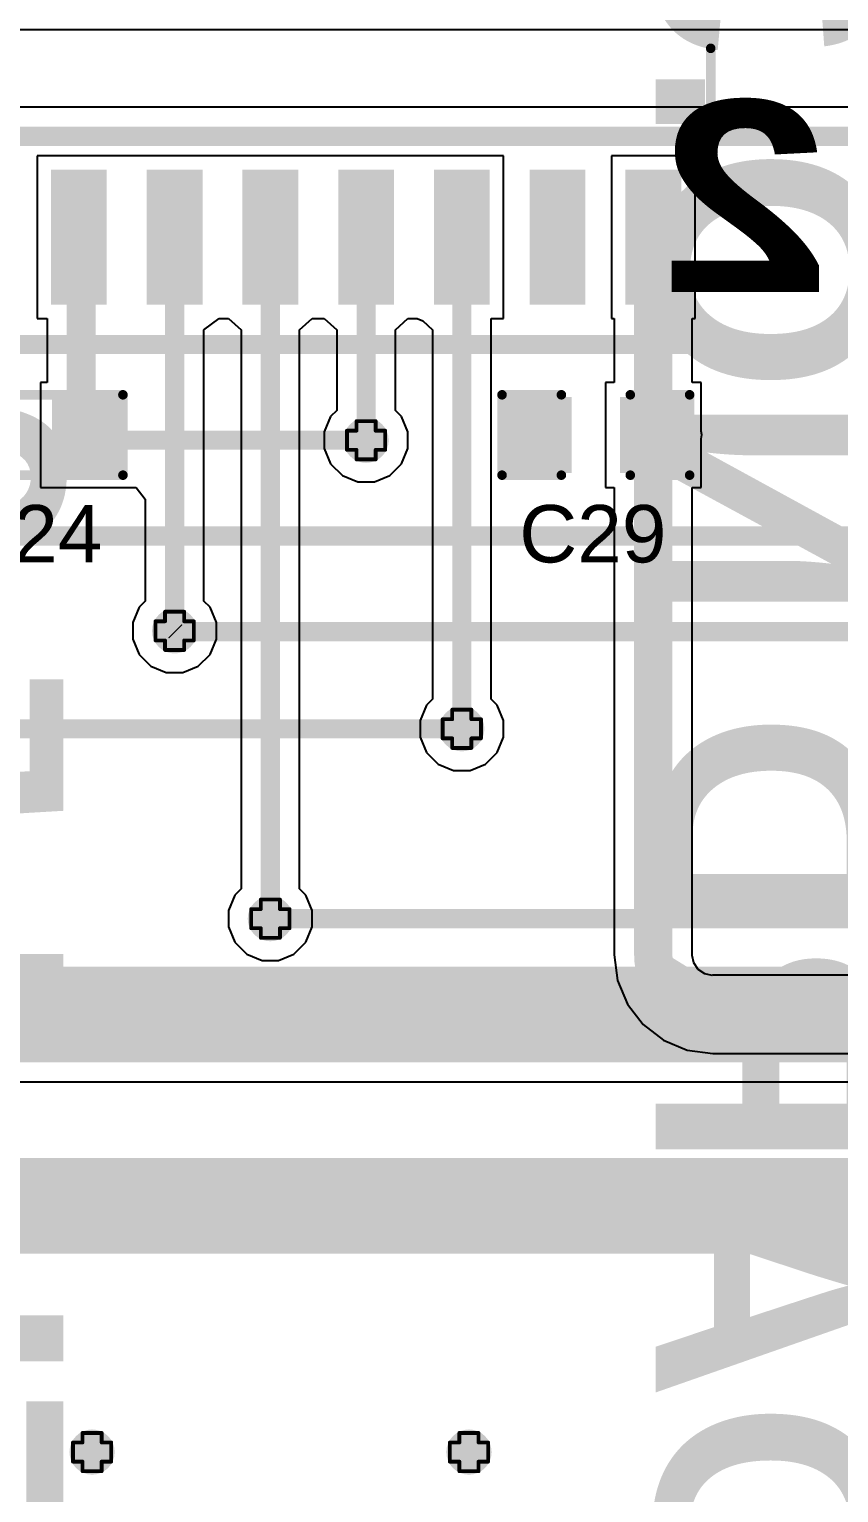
# Model space of a CAD drawing. Header units: inches. Extents: x -0.1 to 10.2, y 0 to 6.5.
# Drawn here: x 2.684 to 3.107, y 2.065 to 2.83 of the extents above; entities that cross this region are included whole.
import ezdxf

# ---------------------------------------------------------------- set-up
doc = ezdxf.new("R2010")
doc.units = ezdxf.units.IN
doc.header["$MEASUREMENT"] = 0
for name, color, linetype in [('Bottom Layer', 5, 'Continuous'), ('Bottom Overlay', 54, 'Continuous'), ('Drill Drawing', 1, 'Continuous'), ('Top Layer', 1, 'Continuous'), ('Top Overlay', 2, 'Continuous'), ('Top Paste', 8, 'Continuous'), ('Top Solder', 216, 'Continuous'), ('Via Holes', 16, 'Continuous')]:
    doc.layers.add(name, color=color, linetype=linetype)
doc.styles.add('Arial', font='', dxfattribs={"height": 0.2})
doc.styles.add('Arial Black_Bold', font='', dxfattribs={"height": 0.2})
doc.styles.add('Arial_Bold', font='', dxfattribs={"height": 0.2})
doc.styles.get('Arial').set_extended_font_data('Arial')
doc.styles.get('Arial Black_Bold').set_extended_font_data('Arial Black', bold=True)
doc.styles.get('Arial_Bold').set_extended_font_data('Arial', bold=True)

# ---------------------------------------------------------------- blocks, each defined once
blk = doc.blocks.new('SOIC_16_300____11')
at = {"layer": 'Top Layer'}
for points in [[(-0.22441, 0.18681), (-0.15945, 0.18681), (-0.15945, 0.16319), (-0.22441, 0.16319)], [(0.15945, 0.18681), (0.22441, 0.18681), (0.22441, 0.16319), (0.15945, 0.16319)], [(-0.22441, 0.13681), (-0.15945, 0.13681), (-0.15945, 0.11319), (-0.22441, 0.11319)], [(0.15945, 0.13681), (0.22441, 0.13681), (0.22441, 0.11319), (0.15945, 0.11319)], [(-0.22441, 0.08681), (-0.15945, 0.08681), (-0.15945, 0.06319), (-0.22441, 0.06319)], [(0.15945, 0.08681), (0.22441, 0.08681), (0.22441, 0.06319), (0.15945, 0.06319)], [(-0.22441, 0.03681), (-0.15945, 0.03681), (-0.15945, 0.01319), (-0.22441, 0.01319)], [(0.15945, 0.03681), (0.22441, 0.03681), (0.22441, 0.01319), (0.15945, 0.01319)], [(-0.22441, -0.01319), (-0.15945, -0.01319), (-0.15945, -0.03681), (-0.22441, -0.03681)], [(0.15945, -0.01319), (0.22441, -0.01319), (0.22441, -0.03681), (0.15945, -0.03681)], [(-0.22441, -0.06319), (-0.15945, -0.06319), (-0.15945, -0.08681), (-0.22441, -0.08681)], [(0.15945, -0.06319), (0.22441, -0.06319), (0.22441, -0.08681), (0.15945, -0.08681)], [(-0.22441, -0.11319), (-0.15945, -0.11319), (-0.15945, -0.13681), (-0.22441, -0.13681)], [(0.15945, -0.11319), (0.22441, -0.11319), (0.22441, -0.13681), (0.15945, -0.13681)], [(-0.22441, -0.16319), (-0.15945, -0.16319), (-0.15945, -0.18681), (-0.22441, -0.18681)], [(0.15945, -0.16319), (0.22441, -0.16319), (0.22441, -0.18681), (0.15945, -0.18681)]]:
    blk.add_hatch(color=1, dxfattribs=at).paths.add_polyline_path(points)
at = {"layer": 'Top Overlay'}
blk.add_hatch(color=2, dxfattribs=at).paths.add_polyline_path([(-0.156, 0.16201), (-0.142, 0.16201), (-0.142, 0.18801), (-0.156, 0.18801)])
at = {"layer": 'Top Paste'}
for points in [[(-0.22441, 0.18681), (-0.15945, 0.18681), (-0.15945, 0.16319), (-0.22441, 0.16319)], [(0.15945, 0.18681), (0.22441, 0.18681), (0.22441, 0.16319), (0.15945, 0.16319)], [(-0.22441, 0.13681), (-0.15945, 0.13681), (-0.15945, 0.11319), (-0.22441, 0.11319)], [(0.15945, 0.13681), (0.22441, 0.13681), (0.22441, 0.11319), (0.15945, 0.11319)], [(-0.22441, 0.08681), (-0.15945, 0.08681), (-0.15945, 0.06319), (-0.22441, 0.06319)], [(0.15945, 0.08681), (0.22441, 0.08681), (0.22441, 0.06319), (0.15945, 0.06319)], [(-0.22441, 0.03681), (-0.15945, 0.03681), (-0.15945, 0.01319), (-0.22441, 0.01319)], [(0.15945, 0.03681), (0.22441, 0.03681), (0.22441, 0.01319), (0.15945, 0.01319)], [(-0.22441, -0.01319), (-0.15945, -0.01319), (-0.15945, -0.03681), (-0.22441, -0.03681)], [(0.15945, -0.01319), (0.22441, -0.01319), (0.22441, -0.03681), (0.15945, -0.03681)], [(-0.22441, -0.06319), (-0.15945, -0.06319), (-0.15945, -0.08681), (-0.22441, -0.08681)], [(0.15945, -0.06319), (0.22441, -0.06319), (0.22441, -0.08681), (0.15945, -0.08681)], [(-0.22441, -0.11319), (-0.15945, -0.11319), (-0.15945, -0.13681), (-0.22441, -0.13681)], [(0.15945, -0.11319), (0.22441, -0.11319), (0.22441, -0.13681), (0.15945, -0.13681)], [(-0.22441, -0.16319), (-0.15945, -0.16319), (-0.15945, -0.18681), (-0.22441, -0.18681)], [(0.15945, -0.16319), (0.22441, -0.16319), (0.22441, -0.18681), (0.15945, -0.18681)]]:
    blk.add_hatch(color=8, dxfattribs=at).paths.add_polyline_path(points)
at = {"layer": 'Top Solder'}
for points in [[(-0.22717, 0.18957), (-0.15669, 0.18957), (-0.15669, 0.16043), (-0.22717, 0.16043)], [(0.15669, 0.18957), (0.22717, 0.18957), (0.22717, 0.16043), (0.15669, 0.16043)], [(-0.22717, 0.13957), (-0.15669, 0.13957), (-0.15669, 0.11043), (-0.22717, 0.11043)], [(0.15669, 0.13957), (0.22717, 0.13957), (0.22717, 0.11043), (0.15669, 0.11043)], [(-0.22717, 0.08957), (-0.15669, 0.08957), (-0.15669, 0.06043), (-0.22717, 0.06043)], [(0.15669, 0.08957), (0.22717, 0.08957), (0.22717, 0.06043), (0.15669, 0.06043)], [(-0.22717, 0.03957), (-0.15669, 0.03957), (-0.15669, 0.01043), (-0.22717, 0.01043)], [(0.15669, 0.03957), (0.22717, 0.03957), (0.22717, 0.01043), (0.15669, 0.01043)], [(-0.22717, -0.01043), (-0.15669, -0.01043), (-0.15669, -0.03957), (-0.22717, -0.03957)], [(0.15669, -0.01043), (0.22717, -0.01043), (0.22717, -0.03957), (0.15669, -0.03957)], [(-0.22717, -0.06043), (-0.15669, -0.06043), (-0.15669, -0.08957), (-0.22717, -0.08957)], [(0.15669, -0.06043), (0.22717, -0.06043), (0.22717, -0.08957), (0.15669, -0.08957)], [(-0.22717, -0.11043), (-0.15669, -0.11043), (-0.15669, -0.13957), (-0.22717, -0.13957)], [(0.15669, -0.11043), (0.22717, -0.11043), (0.22717, -0.13957), (0.15669, -0.13957)], [(-0.22717, -0.16043), (-0.15669, -0.16043), (-0.15669, -0.18957), (-0.22717, -0.18957)], [(0.15669, -0.16043), (0.22717, -0.16043), (0.22717, -0.18957), (0.15669, -0.18957)]]:
    blk.add_hatch(color=216, dxfattribs=at).paths.add_polyline_path(points)
at = {"layer": 'Top Overlay'}
for points in [[(-0.2363, 0.171, 0.00787, 0.00787, 0), (-0.2363, 0.181, 0.00787, 0.00787, 0)], [(-0.2313, 0.176, 0.00787, 0.00787, 0), (-0.2363, 0.181, 0.00787, 0.00787, 0)], [(-0.2363, 0.171, 0.00787, 0.00787, 0), (-0.2313, 0.176, 0.00787, 0.00787, 0)]]:
    blk.add_lwpolyline(points, format="xyseb", dxfattribs=at)
for points in [[(-0.23827, 0.181, 0.00394, 0.00394, 1), (-0.23433, 0.181, 0.00394, 0.00394, 1)], [(-0.23827, 0.181, 0.00394, 0.00394, 1), (-0.23433, 0.181, 0.00394, 0.00394, 1)], [(-0.23327, 0.176, 0.00394, 0.00394, 1), (-0.22933, 0.176, 0.00394, 0.00394, 1)], [(-0.23327, 0.176, 0.00394, 0.00394, 1), (-0.22933, 0.176, 0.00394, 0.00394, 1)], [(-0.23827, 0.171, 0.00394, 0.00394, 1), (-0.23433, 0.171, 0.00394, 0.00394, 1)], [(-0.23827, 0.171, 0.00394, 0.00394, 1), (-0.23433, 0.171, 0.00394, 0.00394, 1)]]:
    blk.add_lwpolyline(points, format="xyseb", close=True, dxfattribs=at)
blk = doc.blocks.new('R___0603_23')
at = {"layer": 'Top Layer'}
for points in [[(-0.015, 0.0175), (-0.015, -0.0175), (-0.045, -0.0175), (-0.045, 0.0175)], [(0.045, 0.0175), (0.045, -0.0175), (0.015, -0.0175), (0.015, 0.0175)]]:
    blk.add_hatch(color=1, dxfattribs=at).paths.add_polyline_path(points)
at = {"layer": 'Top Paste'}
for points in [[(-0.015, 0.0175), (-0.015, -0.0175), (-0.045, -0.0175), (-0.045, 0.0175)], [(0.045, 0.0175), (0.045, -0.0175), (0.015, -0.0175), (0.015, 0.0175)]]:
    blk.add_hatch(color=8, dxfattribs=at).paths.add_polyline_path(points)
at = {"layer": 'Top Solder'}
for points in [[(-0.011, 0.0215), (-0.011, -0.0215), (-0.049, -0.0215), (-0.049, 0.0215)], [(0.049, 0.0215), (0.049, -0.0215), (0.011, -0.0215), (0.011, 0.0215)]]:
    blk.add_hatch(color=216, dxfattribs=at).paths.add_polyline_path(points)
at = {"layer": 'Top Overlay'}
for points in [[(-0.048, -0.021, 0.005, 0.005, 0), (-0.048, 0.021, 0.005, 0.005, 0)], [(-0.048, 0.021, 0.005, 0.005, 0), (0.048, 0.021, 0.005, 0.005, 0)], [(0.048, -0.021, 0.005, 0.005, 0), (0.048, 0.021, 0.005, 0.005, 0)], [(-0.048, -0.021, 0.005, 0.005, 0), (0.048, -0.021, 0.005, 0.005, 0)]]:
    blk.add_lwpolyline(points, format="xyseb", dxfattribs=at)
for points in [[(-0.04925, 0.021, 0.0025, 0.0025, 1), (-0.04675, 0.021, 0.0025, 0.0025, 1)], [(-0.04925, 0.021, 0.0025, 0.0025, 1), (-0.04675, 0.021, 0.0025, 0.0025, 1)], [(0.04675, 0.021, 0.0025, 0.0025, 1), (0.04925, 0.021, 0.0025, 0.0025, 1)], [(0.04675, 0.021, 0.0025, 0.0025, 1), (0.04925, 0.021, 0.0025, 0.0025, 1)], [(-0.04925, -0.021, 0.0025, 0.0025, 1), (-0.04675, -0.021, 0.0025, 0.0025, 1)], [(-0.04925, -0.021, 0.0025, 0.0025, 1), (-0.04675, -0.021, 0.0025, 0.0025, 1)], [(0.04675, -0.021, 0.0025, 0.0025, 1), (0.04925, -0.021, 0.0025, 0.0025, 1)], [(0.04675, -0.021, 0.0025, 0.0025, 1), (0.04925, -0.021, 0.0025, 0.0025, 1)]]:
    blk.add_lwpolyline(points, format="xyseb", close=True, dxfattribs=at)
blk = doc.blocks.new('C___0603_71')
at = {"layer": 'Top Layer'}
for points in [[(-0.015, 0.0175), (-0.015, -0.0175), (-0.045, -0.0175), (-0.045, 0.0175)], [(0.045, 0.0175), (0.045, -0.0175), (0.015, -0.0175), (0.015, 0.0175)]]:
    blk.add_hatch(color=1, dxfattribs=at).paths.add_polyline_path(points)
at = {"layer": 'Top Paste'}
for points in [[(-0.015, 0.0175), (-0.015, -0.0175), (-0.045, -0.0175), (-0.045, 0.0175)], [(0.045, 0.0175), (0.045, -0.0175), (0.015, -0.0175), (0.015, 0.0175)]]:
    blk.add_hatch(color=8, dxfattribs=at).paths.add_polyline_path(points)
at = {"layer": 'Top Solder'}
for points in [[(-0.01264, 0.01986), (-0.01264, -0.01986), (-0.04736, -0.01986), (-0.04736, 0.01986)], [(0.04736, 0.01986), (0.04736, -0.01986), (0.01264, -0.01986), (0.01264, 0.01986)]]:
    blk.add_hatch(color=216, dxfattribs=at).paths.add_polyline_path(points)
at = {"layer": 'Top Overlay'}
for points in [[(-0.049, -0.021, 0.005, 0.005, 0), (-0.049, 0.021, 0.005, 0.005, 0)], [(-0.049, 0.021, 0.005, 0.005, 0), (-0.018, 0.021, 0.005, 0.005, 0)], [(0.018, 0.021, 0.005, 0.005, 0), (0.049, 0.021, 0.005, 0.005, 0)], [(0.049, -0.021, 0.005, 0.005, 0), (0.049, 0.021, 0.005, 0.005, 0)], [(-0.049, -0.021, 0.005, 0.005, 0), (-0.018, -0.021, 0.005, 0.005, 0)], [(0.018, -0.021, 0.005, 0.005, 0), (0.049, -0.021, 0.005, 0.005, 0)]]:
    blk.add_lwpolyline(points, format="xyseb", dxfattribs=at)
for points in [[(-0.05025, 0.021, 0.0025, 0.0025, 1), (-0.04775, 0.021, 0.0025, 0.0025, 1)], [(-0.05025, 0.021, 0.0025, 0.0025, 1), (-0.04775, 0.021, 0.0025, 0.0025, 1)], [(-0.01925, 0.021, 0.0025, 0.0025, 1), (-0.01675, 0.021, 0.0025, 0.0025, 1)], [(0.01675, 0.021, 0.0025, 0.0025, 1), (0.01925, 0.021, 0.0025, 0.0025, 1)], [(0.04775, 0.021, 0.0025, 0.0025, 1), (0.05025, 0.021, 0.0025, 0.0025, 1)], [(0.04775, 0.021, 0.0025, 0.0025, 1), (0.05025, 0.021, 0.0025, 0.0025, 1)], [(-0.05025, -0.021, 0.0025, 0.0025, 1), (-0.04775, -0.021, 0.0025, 0.0025, 1)], [(-0.05025, -0.021, 0.0025, 0.0025, 1), (-0.04775, -0.021, 0.0025, 0.0025, 1)], [(-0.01925, -0.021, 0.0025, 0.0025, 1), (-0.01675, -0.021, 0.0025, 0.0025, 1)], [(0.01675, -0.021, 0.0025, 0.0025, 1), (0.01925, -0.021, 0.0025, 0.0025, 1)], [(0.04775, -0.021, 0.0025, 0.0025, 1), (0.05025, -0.021, 0.0025, 0.0025, 1)], [(0.04775, -0.021, 0.0025, 0.0025, 1), (0.05025, -0.021, 0.0025, 0.0025, 1)]]:
    blk.add_lwpolyline(points, format="xyseb", close=True, dxfattribs=at)

msp = doc.modelspace()

# ---------------------------------------------------------------- hatches: boundary and pattern name
at = {"layer": 'Bottom Layer'}
h = msp.add_hatch(color=5, dxfattribs=at)
edge = h.paths.add_edge_path()
edge.add_arc((2.85965, 2.61535), 0.01181, 0, 360)
h = msp.add_hatch(color=5, dxfattribs=at)
edge = h.paths.add_edge_path()
edge.add_arc((2.75965, 2.51575), 0.01181, 0, 360)
h = msp.add_hatch(color=5, dxfattribs=at)
edge = h.paths.add_edge_path()
edge.add_arc((2.90965, 2.46457), 0.01181, 0, 360)
h = msp.add_hatch(color=5, dxfattribs=at)
edge = h.paths.add_edge_path()
edge.add_arc((2.80965, 2.36535), 0.01181, 0, 360)
h = msp.add_hatch(color=5, dxfattribs=at)
edge = h.paths.add_edge_path()
edge.add_arc((2.71654, 2.08661), 0.01181, 0, 360)
h = msp.add_hatch(color=5, dxfattribs=at)
edge = h.paths.add_edge_path()
edge.add_arc((2.91339, 2.08661), 0.01181, 0, 360)
at = {"layer": 'Top Layer'}
h = msp.add_hatch(color=1, dxfattribs=at)
edge = h.paths.add_edge_path()
edge.add_arc((2.85965, 2.61535), 0.01181, 0, 360)
h = msp.add_hatch(color=1, dxfattribs=at)
edge = h.paths.add_edge_path()
edge.add_arc((2.75965, 2.51575), 0.01181, 0, 360)
h = msp.add_hatch(color=1, dxfattribs=at)
edge = h.paths.add_edge_path()
edge.add_arc((2.90965, 2.46457), 0.01181, 0, 360)
h = msp.add_hatch(color=1, dxfattribs=at)
edge = h.paths.add_edge_path()
edge.add_arc((2.80965, 2.36535), 0.01181, 0, 360)
h = msp.add_hatch(color=1, dxfattribs=at)
edge = h.paths.add_edge_path()
edge.add_arc((2.71654, 2.08661), 0.01181, 0, 360)
h = msp.add_hatch(color=1, dxfattribs=at)
edge = h.paths.add_edge_path()
edge.add_arc((2.91339, 2.08661), 0.01181, 0, 360)
at = {"layer": 'Via Holes'}
h = msp.add_hatch(color=7, dxfattribs=at)
edge = h.paths.add_edge_path()
edge.add_arc((2.85965, 2.61535), 0.00591, 0, 360)
h = msp.add_hatch(color=7, dxfattribs=at)
edge = h.paths.add_edge_path()
edge.add_arc((2.75965, 2.51575), 0.00591, 0, 360)
h = msp.add_hatch(color=7, dxfattribs=at)
edge = h.paths.add_edge_path()
edge.add_arc((2.90965, 2.46457), 0.00591, 0, 360)
h = msp.add_hatch(color=7, dxfattribs=at)
edge = h.paths.add_edge_path()
edge.add_arc((2.80965, 2.36535), 0.00591, 0, 360)
h = msp.add_hatch(color=7, dxfattribs=at)
edge = h.paths.add_edge_path()
edge.add_arc((2.71654, 2.08661), 0.00591, 0, 360)
h = msp.add_hatch(color=7, dxfattribs=at)
edge = h.paths.add_edge_path()
edge.add_arc((2.91339, 2.08661), 0.00591, 0, 360)

# ---------------------------------------------------------------- linework, layer by layer
at = {"layer": 'Bottom Layer'}
for p, q in [((0.01529, 2.83), (4.42345, 2.83)), ((3.18871, 2.7895), (2.39923, 2.7895)), ((2.44863, 2.28005), (3.23562, 2.28005))]:
    msp.add_line(p, q, dxfattribs=at)
for points in [[(2.39923, 2.77421, 0.01, 0.01, 0), (3.18871, 2.77421, 0.01, 0.01, 0)], [(2.48149, 2.66535, 0.01, 0.01, 0), (3.30276, 2.66535, 0.01, 0.01, 0)], [(2.41968, 2.61535, 0.01, 0.01, 0), (2.85965, 2.61535, 0.01, 0.01, 0)], [(2.38149, 2.56535, 0.01, 0.01, 0), (3.20276, 2.56535, 0.01, 0.01, 0)], [(2.75984, 2.51575, 0.01, 0.01, 0), (2.76024, 2.51535, 0.01, 0.01, 0)], [(2.76024, 2.51535, 0.01, 0.01, 0), (3.26457, 2.51535, 0.01, 0.01, 0)], [(2.51968, 2.46457, 0.01, 0.01, 0), (2.90965, 2.46457, 0.01, 0.01, 0)], [(2.80965, 2.36535, 0.01, 0.01, 0), (3.40479, 2.36535, 0.01, 0.01, 0)], [(2.41968, 2.31535, 0.05, 0.05, 0), (3.26457, 2.31535, 0.05, 0.05, 0)], [(2.41968, 2.21535, 0.05, 0.05, 0), (3.26457, 2.21535, 0.05, 0.05, 0)]]:
    msp.add_lwpolyline(points, format="xyseb", dxfattribs=at)
for points in [[(2.85715, 2.61535, 0.005, 0.005, 1), (2.86215, 2.61535, 0.005, 0.005, 1)], [(2.75734, 2.51575, 0.005, 0.005, 1), (2.76234, 2.51575, 0.005, 0.005, 1)], [(2.75774, 2.51535, 0.005, 0.005, 1), (2.76274, 2.51535, 0.005, 0.005, 1)], [(2.75774, 2.51535, 0.005, 0.005, 1), (2.76274, 2.51535, 0.005, 0.005, 1)], [(2.90715, 2.46457, 0.005, 0.005, 1), (2.91215, 2.46457, 0.005, 0.005, 1)], [(2.80715, 2.36535, 0.005, 0.005, 1), (2.81215, 2.36535, 0.005, 0.005, 1)]]:
    msp.add_lwpolyline(points, format="xyseb", close=True, dxfattribs=at)
at = {"layer": 'Drill Drawing'}
for points in [[(2.85465, 2.62035, 0.002, 0.002, 0), (2.85465, 2.62535, 0.002, 0.002, 0)], [(2.85465, 2.62535, 0.002, 0.002, 0), (2.86465, 2.62535, 0.002, 0.002, 0)], [(2.86465, 2.62035, 0.002, 0.002, 0), (2.86465, 2.62535, 0.002, 0.002, 0)], [(2.84965, 2.61035, 0.002, 0.002, 0), (2.84965, 2.62035, 0.002, 0.002, 0)], [(2.84965, 2.62035, 0.002, 0.002, 0), (2.85465, 2.62035, 0.002, 0.002, 0)], [(2.86465, 2.62035, 0.002, 0.002, 0), (2.86965, 2.62035, 0.002, 0.002, 0)], [(2.86965, 2.61035, 0.002, 0.002, 0), (2.86965, 2.62035, 0.002, 0.002, 0)], [(2.84965, 2.61035, 0.002, 0.002, 0), (2.85465, 2.61035, 0.002, 0.002, 0)], [(2.85465, 2.60535, 0.002, 0.002, 0), (2.85465, 2.61035, 0.002, 0.002, 0)], [(2.86465, 2.61035, 0.002, 0.002, 0), (2.86965, 2.61035, 0.002, 0.002, 0)], [(2.86465, 2.60535, 0.002, 0.002, 0), (2.86465, 2.61035, 0.002, 0.002, 0)], [(2.85465, 2.60535, 0.002, 0.002, 0), (2.86465, 2.60535, 0.002, 0.002, 0)], [(2.75465, 2.52075, 0.002, 0.002, 0), (2.75465, 2.52575, 0.002, 0.002, 0)], [(2.75465, 2.52575, 0.002, 0.002, 0), (2.76465, 2.52575, 0.002, 0.002, 0)], [(2.76465, 2.52075, 0.002, 0.002, 0), (2.76465, 2.52575, 0.002, 0.002, 0)], [(2.74965, 2.51075, 0.002, 0.002, 0), (2.74965, 2.52075, 0.002, 0.002, 0)], [(2.74965, 2.52075, 0.002, 0.002, 0), (2.75465, 2.52075, 0.002, 0.002, 0)], [(2.76465, 2.52075, 0.002, 0.002, 0), (2.76965, 2.52075, 0.002, 0.002, 0)], [(2.76965, 2.51075, 0.002, 0.002, 0), (2.76965, 2.52075, 0.002, 0.002, 0)], [(2.74965, 2.51075, 0.002, 0.002, 0), (2.75465, 2.51075, 0.002, 0.002, 0)], [(2.75465, 2.50575, 0.002, 0.002, 0), (2.75465, 2.51075, 0.002, 0.002, 0)], [(2.76465, 2.51075, 0.002, 0.002, 0), (2.76965, 2.51075, 0.002, 0.002, 0)], [(2.76465, 2.50575, 0.002, 0.002, 0), (2.76465, 2.51075, 0.002, 0.002, 0)], [(2.75465, 2.50575, 0.002, 0.002, 0), (2.76465, 2.50575, 0.002, 0.002, 0)], [(2.89965, 2.45957, 0.002, 0.002, 0), (2.89965, 2.46957, 0.002, 0.002, 0)], [(2.89965, 2.46957, 0.002, 0.002, 0), (2.90465, 2.46957, 0.002, 0.002, 0)], [(2.90465, 2.46957, 0.002, 0.002, 0), (2.90465, 2.47457, 0.002, 0.002, 0)], [(2.90465, 2.47457, 0.002, 0.002, 0), (2.91465, 2.47457, 0.002, 0.002, 0)], [(2.91465, 2.46957, 0.002, 0.002, 0), (2.91465, 2.47457, 0.002, 0.002, 0)], [(2.91465, 2.46957, 0.002, 0.002, 0), (2.91965, 2.46957, 0.002, 0.002, 0)], [(2.91965, 2.45957, 0.002, 0.002, 0), (2.91965, 2.46957, 0.002, 0.002, 0)], [(2.89965, 2.45957, 0.002, 0.002, 0), (2.90465, 2.45957, 0.002, 0.002, 0)], [(2.90465, 2.45457, 0.002, 0.002, 0), (2.90465, 2.45957, 0.002, 0.002, 0)], [(2.90465, 2.45457, 0.002, 0.002, 0), (2.91465, 2.45457, 0.002, 0.002, 0)], [(2.91465, 2.45957, 0.002, 0.002, 0), (2.91965, 2.45957, 0.002, 0.002, 0)], [(2.91465, 2.45457, 0.002, 0.002, 0), (2.91465, 2.45957, 0.002, 0.002, 0)], [(2.79965, 2.36035, 0.002, 0.002, 0), (2.79965, 2.37035, 0.002, 0.002, 0)], [(2.79965, 2.37035, 0.002, 0.002, 0), (2.80465, 2.37035, 0.002, 0.002, 0)], [(2.80465, 2.37035, 0.002, 0.002, 0), (2.80465, 2.37535, 0.002, 0.002, 0)], [(2.80465, 2.37535, 0.002, 0.002, 0), (2.81465, 2.37535, 0.002, 0.002, 0)], [(2.81465, 2.37035, 0.002, 0.002, 0), (2.81465, 2.37535, 0.002, 0.002, 0)], [(2.81465, 2.37035, 0.002, 0.002, 0), (2.81965, 2.37035, 0.002, 0.002, 0)], [(2.81965, 2.36035, 0.002, 0.002, 0), (2.81965, 2.37035, 0.002, 0.002, 0)], [(2.79965, 2.36035, 0.002, 0.002, 0), (2.80465, 2.36035, 0.002, 0.002, 0)], [(2.80465, 2.35535, 0.002, 0.002, 0), (2.80465, 2.36035, 0.002, 0.002, 0)], [(2.80465, 2.35535, 0.002, 0.002, 0), (2.81465, 2.35535, 0.002, 0.002, 0)], [(2.81465, 2.36035, 0.002, 0.002, 0), (2.81965, 2.36035, 0.002, 0.002, 0)], [(2.81465, 2.35535, 0.002, 0.002, 0), (2.81465, 2.36035, 0.002, 0.002, 0)], [(2.71154, 2.09161, 0.002, 0.002, 0), (2.71154, 2.09661, 0.002, 0.002, 0)], [(2.71154, 2.09661, 0.002, 0.002, 0), (2.72154, 2.09661, 0.002, 0.002, 0)], [(2.72154, 2.09161, 0.002, 0.002, 0), (2.72154, 2.09661, 0.002, 0.002, 0)], [(2.90839, 2.09161, 0.002, 0.002, 0), (2.90839, 2.09661, 0.002, 0.002, 0)], [(2.90839, 2.09661, 0.002, 0.002, 0), (2.91839, 2.09661, 0.002, 0.002, 0)], [(2.91839, 2.09161, 0.002, 0.002, 0), (2.91839, 2.09661, 0.002, 0.002, 0)], [(2.70654, 2.08161, 0.002, 0.002, 0), (2.70654, 2.09161, 0.002, 0.002, 0)], [(2.70654, 2.09161, 0.002, 0.002, 0), (2.71154, 2.09161, 0.002, 0.002, 0)], [(2.72154, 2.09161, 0.002, 0.002, 0), (2.72654, 2.09161, 0.002, 0.002, 0)], [(2.72654, 2.08161, 0.002, 0.002, 0), (2.72654, 2.09161, 0.002, 0.002, 0)], [(2.90339, 2.08161, 0.002, 0.002, 0), (2.90339, 2.09161, 0.002, 0.002, 0)], [(2.90339, 2.09161, 0.002, 0.002, 0), (2.90839, 2.09161, 0.002, 0.002, 0)], [(2.91839, 2.09161, 0.002, 0.002, 0), (2.92339, 2.09161, 0.002, 0.002, 0)], [(2.92339, 2.08161, 0.002, 0.002, 0), (2.92339, 2.09161, 0.002, 0.002, 0)], [(2.70654, 2.08161, 0.002, 0.002, 0), (2.71154, 2.08161, 0.002, 0.002, 0)], [(2.71154, 2.07661, 0.002, 0.002, 0), (2.71154, 2.08161, 0.002, 0.002, 0)], [(2.72154, 2.08161, 0.002, 0.002, 0), (2.72654, 2.08161, 0.002, 0.002, 0)], [(2.72154, 2.07661, 0.002, 0.002, 0), (2.72154, 2.08161, 0.002, 0.002, 0)], [(2.90339, 2.08161, 0.002, 0.002, 0), (2.90839, 2.08161, 0.002, 0.002, 0)], [(2.90839, 2.07661, 0.002, 0.002, 0), (2.90839, 2.08161, 0.002, 0.002, 0)], [(2.91839, 2.08161, 0.002, 0.002, 0), (2.92339, 2.08161, 0.002, 0.002, 0)], [(2.91839, 2.07661, 0.002, 0.002, 0), (2.91839, 2.08161, 0.002, 0.002, 0)], [(2.71154, 2.07661, 0.002, 0.002, 0), (2.72154, 2.07661, 0.002, 0.002, 0)], [(2.90839, 2.07661, 0.002, 0.002, 0), (2.91839, 2.07661, 0.002, 0.002, 0)]]:
    msp.add_lwpolyline(points, format="xyseb", dxfattribs=at)
for points in [[(2.85415, 2.62535, 0.001, 0.001, 1), (2.85515, 2.62535, 0.001, 0.001, 1)], [(2.85415, 2.62535, 0.001, 0.001, 1), (2.85515, 2.62535, 0.001, 0.001, 1)], [(2.86415, 2.62535, 0.001, 0.001, 1), (2.86515, 2.62535, 0.001, 0.001, 1)], [(2.86415, 2.62535, 0.001, 0.001, 1), (2.86515, 2.62535, 0.001, 0.001, 1)], [(2.84915, 2.62035, 0.001, 0.001, 1), (2.85015, 2.62035, 0.001, 0.001, 1)], [(2.84915, 2.62035, 0.001, 0.001, 1), (2.85015, 2.62035, 0.001, 0.001, 1)], [(2.85415, 2.62035, 0.001, 0.001, 1), (2.85515, 2.62035, 0.001, 0.001, 1)], [(2.85415, 2.62035, 0.001, 0.001, 1), (2.85515, 2.62035, 0.001, 0.001, 1)], [(2.86415, 2.62035, 0.001, 0.001, 1), (2.86515, 2.62035, 0.001, 0.001, 1)], [(2.86415, 2.62035, 0.001, 0.001, 1), (2.86515, 2.62035, 0.001, 0.001, 1)], [(2.86915, 2.62035, 0.001, 0.001, 1), (2.87015, 2.62035, 0.001, 0.001, 1)], [(2.86915, 2.62035, 0.001, 0.001, 1), (2.87015, 2.62035, 0.001, 0.001, 1)], [(2.84915, 2.61035, 0.001, 0.001, 1), (2.85015, 2.61035, 0.001, 0.001, 1)], [(2.84915, 2.61035, 0.001, 0.001, 1), (2.85015, 2.61035, 0.001, 0.001, 1)], [(2.85415, 2.61035, 0.001, 0.001, 1), (2.85515, 2.61035, 0.001, 0.001, 1)], [(2.85415, 2.61035, 0.001, 0.001, 1), (2.85515, 2.61035, 0.001, 0.001, 1)], [(2.86415, 2.61035, 0.001, 0.001, 1), (2.86515, 2.61035, 0.001, 0.001, 1)], [(2.86415, 2.61035, 0.001, 0.001, 1), (2.86515, 2.61035, 0.001, 0.001, 1)], [(2.86915, 2.61035, 0.001, 0.001, 1), (2.87015, 2.61035, 0.001, 0.001, 1)], [(2.86915, 2.61035, 0.001, 0.001, 1), (2.87015, 2.61035, 0.001, 0.001, 1)], [(2.85415, 2.60535, 0.001, 0.001, 1), (2.85515, 2.60535, 0.001, 0.001, 1)], [(2.85415, 2.60535, 0.001, 0.001, 1), (2.85515, 2.60535, 0.001, 0.001, 1)], [(2.86415, 2.60535, 0.001, 0.001, 1), (2.86515, 2.60535, 0.001, 0.001, 1)], [(2.86415, 2.60535, 0.001, 0.001, 1), (2.86515, 2.60535, 0.001, 0.001, 1)], [(2.75415, 2.52575, 0.001, 0.001, 1), (2.75515, 2.52575, 0.001, 0.001, 1)], [(2.75415, 2.52575, 0.001, 0.001, 1), (2.75515, 2.52575, 0.001, 0.001, 1)], [(2.76415, 2.52575, 0.001, 0.001, 1), (2.76515, 2.52575, 0.001, 0.001, 1)], [(2.76415, 2.52575, 0.001, 0.001, 1), (2.76515, 2.52575, 0.001, 0.001, 1)], [(2.74915, 2.52075, 0.001, 0.001, 1), (2.75015, 2.52075, 0.001, 0.001, 1)], [(2.74915, 2.52075, 0.001, 0.001, 1), (2.75015, 2.52075, 0.001, 0.001, 1)], [(2.75415, 2.52075, 0.001, 0.001, 1), (2.75515, 2.52075, 0.001, 0.001, 1)], [(2.75415, 2.52075, 0.001, 0.001, 1), (2.75515, 2.52075, 0.001, 0.001, 1)], [(2.76415, 2.52075, 0.001, 0.001, 1), (2.76515, 2.52075, 0.001, 0.001, 1)], [(2.76415, 2.52075, 0.001, 0.001, 1), (2.76515, 2.52075, 0.001, 0.001, 1)], [(2.76915, 2.52075, 0.001, 0.001, 1), (2.77015, 2.52075, 0.001, 0.001, 1)], [(2.76915, 2.52075, 0.001, 0.001, 1), (2.77015, 2.52075, 0.001, 0.001, 1)], [(2.74915, 2.51075, 0.001, 0.001, 1), (2.75015, 2.51075, 0.001, 0.001, 1)], [(2.74915, 2.51075, 0.001, 0.001, 1), (2.75015, 2.51075, 0.001, 0.001, 1)], [(2.75415, 2.51075, 0.001, 0.001, 1), (2.75515, 2.51075, 0.001, 0.001, 1)], [(2.75415, 2.51075, 0.001, 0.001, 1), (2.75515, 2.51075, 0.001, 0.001, 1)], [(2.76415, 2.51075, 0.001, 0.001, 1), (2.76515, 2.51075, 0.001, 0.001, 1)], [(2.76415, 2.51075, 0.001, 0.001, 1), (2.76515, 2.51075, 0.001, 0.001, 1)], [(2.76915, 2.51075, 0.001, 0.001, 1), (2.77015, 2.51075, 0.001, 0.001, 1)], [(2.76915, 2.51075, 0.001, 0.001, 1), (2.77015, 2.51075, 0.001, 0.001, 1)], [(2.75415, 2.50575, 0.001, 0.001, 1), (2.75515, 2.50575, 0.001, 0.001, 1)], [(2.75415, 2.50575, 0.001, 0.001, 1), (2.75515, 2.50575, 0.001, 0.001, 1)], [(2.76415, 2.50575, 0.001, 0.001, 1), (2.76515, 2.50575, 0.001, 0.001, 1)], [(2.76415, 2.50575, 0.001, 0.001, 1), (2.76515, 2.50575, 0.001, 0.001, 1)], [(2.89915, 2.46957, 0.001, 0.001, 1), (2.90015, 2.46957, 0.001, 0.001, 1)], [(2.89915, 2.46957, 0.001, 0.001, 1), (2.90015, 2.46957, 0.001, 0.001, 1)], [(2.90415, 2.47457, 0.001, 0.001, 1), (2.90515, 2.47457, 0.001, 0.001, 1)], [(2.90415, 2.47457, 0.001, 0.001, 1), (2.90515, 2.47457, 0.001, 0.001, 1)], [(2.90415, 2.46957, 0.001, 0.001, 1), (2.90515, 2.46957, 0.001, 0.001, 1)], [(2.90415, 2.46957, 0.001, 0.001, 1), (2.90515, 2.46957, 0.001, 0.001, 1)], [(2.91415, 2.47457, 0.001, 0.001, 1), (2.91515, 2.47457, 0.001, 0.001, 1)], [(2.91415, 2.47457, 0.001, 0.001, 1), (2.91515, 2.47457, 0.001, 0.001, 1)], [(2.91415, 2.46957, 0.001, 0.001, 1), (2.91515, 2.46957, 0.001, 0.001, 1)], [(2.91415, 2.46957, 0.001, 0.001, 1), (2.91515, 2.46957, 0.001, 0.001, 1)], [(2.91915, 2.46957, 0.001, 0.001, 1), (2.92015, 2.46957, 0.001, 0.001, 1)], [(2.91915, 2.46957, 0.001, 0.001, 1), (2.92015, 2.46957, 0.001, 0.001, 1)], [(2.89915, 2.45957, 0.001, 0.001, 1), (2.90015, 2.45957, 0.001, 0.001, 1)], [(2.89915, 2.45957, 0.001, 0.001, 1), (2.90015, 2.45957, 0.001, 0.001, 1)], [(2.90415, 2.45957, 0.001, 0.001, 1), (2.90515, 2.45957, 0.001, 0.001, 1)], [(2.90415, 2.45957, 0.001, 0.001, 1), (2.90515, 2.45957, 0.001, 0.001, 1)], [(2.90415, 2.45457, 0.001, 0.001, 1), (2.90515, 2.45457, 0.001, 0.001, 1)], [(2.90415, 2.45457, 0.001, 0.001, 1), (2.90515, 2.45457, 0.001, 0.001, 1)], [(2.91415, 2.45957, 0.001, 0.001, 1), (2.91515, 2.45957, 0.001, 0.001, 1)], [(2.91415, 2.45957, 0.001, 0.001, 1), (2.91515, 2.45957, 0.001, 0.001, 1)], [(2.91415, 2.45457, 0.001, 0.001, 1), (2.91515, 2.45457, 0.001, 0.001, 1)], [(2.91415, 2.45457, 0.001, 0.001, 1), (2.91515, 2.45457, 0.001, 0.001, 1)], [(2.91915, 2.45957, 0.001, 0.001, 1), (2.92015, 2.45957, 0.001, 0.001, 1)], [(2.91915, 2.45957, 0.001, 0.001, 1), (2.92015, 2.45957, 0.001, 0.001, 1)], [(2.79915, 2.37035, 0.001, 0.001, 1), (2.80015, 2.37035, 0.001, 0.001, 1)], [(2.79915, 2.37035, 0.001, 0.001, 1), (2.80015, 2.37035, 0.001, 0.001, 1)], [(2.80415, 2.37535, 0.001, 0.001, 1), (2.80515, 2.37535, 0.001, 0.001, 1)], [(2.80415, 2.37535, 0.001, 0.001, 1), (2.80515, 2.37535, 0.001, 0.001, 1)], [(2.80415, 2.37035, 0.001, 0.001, 1), (2.80515, 2.37035, 0.001, 0.001, 1)], [(2.80415, 2.37035, 0.001, 0.001, 1), (2.80515, 2.37035, 0.001, 0.001, 1)], [(2.81415, 2.37535, 0.001, 0.001, 1), (2.81515, 2.37535, 0.001, 0.001, 1)], [(2.81415, 2.37535, 0.001, 0.001, 1), (2.81515, 2.37535, 0.001, 0.001, 1)], [(2.81415, 2.37035, 0.001, 0.001, 1), (2.81515, 2.37035, 0.001, 0.001, 1)], [(2.81415, 2.37035, 0.001, 0.001, 1), (2.81515, 2.37035, 0.001, 0.001, 1)], [(2.81915, 2.37035, 0.001, 0.001, 1), (2.82015, 2.37035, 0.001, 0.001, 1)], [(2.81915, 2.37035, 0.001, 0.001, 1), (2.82015, 2.37035, 0.001, 0.001, 1)], [(2.79915, 2.36035, 0.001, 0.001, 1), (2.80015, 2.36035, 0.001, 0.001, 1)], [(2.79915, 2.36035, 0.001, 0.001, 1), (2.80015, 2.36035, 0.001, 0.001, 1)], [(2.80415, 2.36035, 0.001, 0.001, 1), (2.80515, 2.36035, 0.001, 0.001, 1)], [(2.80415, 2.36035, 0.001, 0.001, 1), (2.80515, 2.36035, 0.001, 0.001, 1)], [(2.80415, 2.35535, 0.001, 0.001, 1), (2.80515, 2.35535, 0.001, 0.001, 1)], [(2.80415, 2.35535, 0.001, 0.001, 1), (2.80515, 2.35535, 0.001, 0.001, 1)], [(2.81415, 2.36035, 0.001, 0.001, 1), (2.81515, 2.36035, 0.001, 0.001, 1)], [(2.81415, 2.36035, 0.001, 0.001, 1), (2.81515, 2.36035, 0.001, 0.001, 1)], [(2.81415, 2.35535, 0.001, 0.001, 1), (2.81515, 2.35535, 0.001, 0.001, 1)], [(2.81415, 2.35535, 0.001, 0.001, 1), (2.81515, 2.35535, 0.001, 0.001, 1)], [(2.81915, 2.36035, 0.001, 0.001, 1), (2.82015, 2.36035, 0.001, 0.001, 1)], [(2.81915, 2.36035, 0.001, 0.001, 1), (2.82015, 2.36035, 0.001, 0.001, 1)], [(2.71104, 2.09661, 0.001, 0.001, 1), (2.71204, 2.09661, 0.001, 0.001, 1)], [(2.71104, 2.09661, 0.001, 0.001, 1), (2.71204, 2.09661, 0.001, 0.001, 1)], [(2.72104, 2.09661, 0.001, 0.001, 1), (2.72204, 2.09661, 0.001, 0.001, 1)], [(2.72104, 2.09661, 0.001, 0.001, 1), (2.72204, 2.09661, 0.001, 0.001, 1)], [(2.90789, 2.09661, 0.001, 0.001, 1), (2.90889, 2.09661, 0.001, 0.001, 1)], [(2.90789, 2.09661, 0.001, 0.001, 1), (2.90889, 2.09661, 0.001, 0.001, 1)], [(2.91789, 2.09661, 0.001, 0.001, 1), (2.91889, 2.09661, 0.001, 0.001, 1)], [(2.91789, 2.09661, 0.001, 0.001, 1), (2.91889, 2.09661, 0.001, 0.001, 1)], [(2.70604, 2.09161, 0.001, 0.001, 1), (2.70704, 2.09161, 0.001, 0.001, 1)], [(2.70604, 2.09161, 0.001, 0.001, 1), (2.70704, 2.09161, 0.001, 0.001, 1)], [(2.71104, 2.09161, 0.001, 0.001, 1), (2.71204, 2.09161, 0.001, 0.001, 1)], [(2.71104, 2.09161, 0.001, 0.001, 1), (2.71204, 2.09161, 0.001, 0.001, 1)], [(2.72104, 2.09161, 0.001, 0.001, 1), (2.72204, 2.09161, 0.001, 0.001, 1)], [(2.72104, 2.09161, 0.001, 0.001, 1), (2.72204, 2.09161, 0.001, 0.001, 1)], [(2.72604, 2.09161, 0.001, 0.001, 1), (2.72704, 2.09161, 0.001, 0.001, 1)], [(2.72604, 2.09161, 0.001, 0.001, 1), (2.72704, 2.09161, 0.001, 0.001, 1)], [(2.90289, 2.09161, 0.001, 0.001, 1), (2.90389, 2.09161, 0.001, 0.001, 1)], [(2.90289, 2.09161, 0.001, 0.001, 1), (2.90389, 2.09161, 0.001, 0.001, 1)], [(2.90789, 2.09161, 0.001, 0.001, 1), (2.90889, 2.09161, 0.001, 0.001, 1)], [(2.90789, 2.09161, 0.001, 0.001, 1), (2.90889, 2.09161, 0.001, 0.001, 1)], [(2.91789, 2.09161, 0.001, 0.001, 1), (2.91889, 2.09161, 0.001, 0.001, 1)], [(2.91789, 2.09161, 0.001, 0.001, 1), (2.91889, 2.09161, 0.001, 0.001, 1)], [(2.92289, 2.09161, 0.001, 0.001, 1), (2.92389, 2.09161, 0.001, 0.001, 1)], [(2.92289, 2.09161, 0.001, 0.001, 1), (2.92389, 2.09161, 0.001, 0.001, 1)], [(2.70604, 2.08161, 0.001, 0.001, 1), (2.70704, 2.08161, 0.001, 0.001, 1)], [(2.70604, 2.08161, 0.001, 0.001, 1), (2.70704, 2.08161, 0.001, 0.001, 1)], [(2.71104, 2.08161, 0.001, 0.001, 1), (2.71204, 2.08161, 0.001, 0.001, 1)], [(2.71104, 2.08161, 0.001, 0.001, 1), (2.71204, 2.08161, 0.001, 0.001, 1)], [(2.72104, 2.08161, 0.001, 0.001, 1), (2.72204, 2.08161, 0.001, 0.001, 1)], [(2.72104, 2.08161, 0.001, 0.001, 1), (2.72204, 2.08161, 0.001, 0.001, 1)], [(2.72604, 2.08161, 0.001, 0.001, 1), (2.72704, 2.08161, 0.001, 0.001, 1)], [(2.72604, 2.08161, 0.001, 0.001, 1), (2.72704, 2.08161, 0.001, 0.001, 1)], [(2.90289, 2.08161, 0.001, 0.001, 1), (2.90389, 2.08161, 0.001, 0.001, 1)], [(2.90289, 2.08161, 0.001, 0.001, 1), (2.90389, 2.08161, 0.001, 0.001, 1)], [(2.90789, 2.08161, 0.001, 0.001, 1), (2.90889, 2.08161, 0.001, 0.001, 1)], [(2.90789, 2.08161, 0.001, 0.001, 1), (2.90889, 2.08161, 0.001, 0.001, 1)], [(2.91789, 2.08161, 0.001, 0.001, 1), (2.91889, 2.08161, 0.001, 0.001, 1)], [(2.91789, 2.08161, 0.001, 0.001, 1), (2.91889, 2.08161, 0.001, 0.001, 1)], [(2.92289, 2.08161, 0.001, 0.001, 1), (2.92389, 2.08161, 0.001, 0.001, 1)], [(2.92289, 2.08161, 0.001, 0.001, 1), (2.92389, 2.08161, 0.001, 0.001, 1)], [(2.71104, 2.07661, 0.001, 0.001, 1), (2.71204, 2.07661, 0.001, 0.001, 1)], [(2.71104, 2.07661, 0.001, 0.001, 1), (2.71204, 2.07661, 0.001, 0.001, 1)], [(2.72104, 2.07661, 0.001, 0.001, 1), (2.72204, 2.07661, 0.001, 0.001, 1)], [(2.72104, 2.07661, 0.001, 0.001, 1), (2.72204, 2.07661, 0.001, 0.001, 1)], [(2.90789, 2.07661, 0.001, 0.001, 1), (2.90889, 2.07661, 0.001, 0.001, 1)], [(2.90789, 2.07661, 0.001, 0.001, 1), (2.90889, 2.07661, 0.001, 0.001, 1)], [(2.91789, 2.07661, 0.001, 0.001, 1), (2.91889, 2.07661, 0.001, 0.001, 1)], [(2.91789, 2.07661, 0.001, 0.001, 1), (2.91889, 2.07661, 0.001, 0.001, 1)]]:
    msp.add_lwpolyline(points, format="xyseb", close=True, dxfattribs=at)
at = {"layer": 'Top Layer'}
for p, q in [((0.255, 2.83), (4.42532, 2.83)), ((2.72983, 2.76394), (2.68783, 2.76394)), ((2.68783, 2.76394), (2.68783, 2.67898)), ((2.73146, 2.76394), (2.72983, 2.76394)), ((2.73783, 2.76394), (2.73146, 2.76394)), ((2.73946, 2.76394), (2.73783, 2.76394)), ((2.77983, 2.76394), (2.73946, 2.76394)), ((2.78146, 2.76394), (2.77983, 2.76394)), ((2.78946, 2.76394), (2.78146, 2.76394)), ((2.82983, 2.76394), (2.78946, 2.76394)), ((2.83146, 2.76394), (2.82983, 2.76394)), ((2.83783, 2.76394), (2.83146, 2.76394)), ((2.83946, 2.76394), (2.83783, 2.76394)), ((2.87983, 2.76394), (2.83946, 2.76394)), ((2.88146, 2.76394), (2.87983, 2.76394)), ((2.88783, 2.76394), (2.88146, 2.76394)), ((2.88946, 2.76394), (2.88783, 2.76394)), ((2.93146, 2.76394), (2.88946, 2.76394)), ((2.93146, 2.67898), (2.93146, 2.76394)), ((3.03146, 2.76394), (2.98783, 2.76394)), ((2.98783, 2.76394), (2.98783, 2.67898)), ((3.03146, 2.67898), (3.03146, 2.76394)), ((2.68783, 2.67898), (2.69301, 2.67898)), ((2.69301, 2.67898), (2.69301, 2.64561)), ((2.77494, 2.673), (2.78294, 2.67898)), ((2.78294, 2.67898), (2.78783, 2.67898)), ((2.78783, 2.67898), (2.79435, 2.673)), ((2.82494, 2.673), (2.83146, 2.67898)), ((2.83146, 2.67898), (2.83783, 2.67898)), ((2.83783, 2.67898), (2.84435, 2.673)), ((2.87494, 2.673), (2.88146, 2.67898)), ((2.88146, 2.67898), (2.88635, 2.67898)), ((2.88635, 2.67898), (2.88925, 2.67768)), ((2.88925, 2.67768), (2.89435, 2.673)), ((2.92494, 2.48012), (2.92494, 2.67898)), ((2.92494, 2.67898), (2.93146, 2.67898)), ((2.98783, 2.67898), (2.98925, 2.67898)), ((2.98925, 2.67898), (2.98925, 2.64561)), ((3.03004, 2.64561), (3.03004, 2.67898)), ((3.03004, 2.67898), (3.03146, 2.67898)), ((2.77494, 2.5313), (2.77494, 2.673)), ((2.79435, 2.673), (2.79435, 2.38091)), ((2.82494, 2.38091), (2.82494, 2.673)), ((2.84435, 2.673), (2.84435, 2.63091)), ((2.87494, 2.63091), (2.87494, 2.673)), ((2.89435, 2.673), (2.89435, 2.48012)), ((2.69301, 2.64561), (2.68965, 2.64561)), ((2.68965, 2.64561), (2.68965, 2.59061)), ((2.98925, 2.64561), (2.98465, 2.64561)), ((2.98465, 2.64561), (2.98465, 2.59061)), ((3.03465, 2.64561), (3.03004, 2.64561)), ((3.03465, 2.62008), (3.03465, 2.64561)), ((2.84435, 2.63091), (2.84115, 2.62771)), ((2.87814, 2.62771), (2.87494, 2.63091)), ((2.84115, 2.62771), (2.83783, 2.61969)), ((2.88146, 2.61969), (2.87814, 2.62771)), ((2.83783, 2.61969), (2.83783, 2.61102)), ((2.88146, 2.61102), (2.88146, 2.61969)), ((3.03504, 2.61811), (3.03465, 2.62008)), ((3.03465, 2.61614), (3.03504, 2.61811)), ((3.03465, 2.59061), (3.03465, 2.61614)), ((2.83783, 2.61102), (2.84115, 2.603)), ((2.87814, 2.603), (2.88146, 2.61102)), ((2.84115, 2.603), (2.84729, 2.59686)), ((2.872, 2.59686), (2.87814, 2.603)), ((2.84729, 2.59686), (2.85531, 2.59354)), ((2.85531, 2.59354), (2.86398, 2.59354)), ((2.86398, 2.59354), (2.872, 2.59686)), ((2.68965, 2.59061), (2.73635, 2.59061)), ((2.73635, 2.59061), (2.73965, 2.59061)), ((2.73965, 2.59061), (2.74435, 2.58456)), ((2.98465, 2.59061), (2.98925, 2.59061)), ((2.98925, 2.59061), (2.98925, 2.34641)), ((3.03004, 2.34641), (3.03004, 2.59061)), ((3.03004, 2.59061), (3.03465, 2.59061)), ((2.74435, 2.58456), (2.74435, 2.5313)), ((2.74115, 2.5281), (2.73783, 2.52009)), ((2.74435, 2.5313), (2.74115, 2.5281)), ((2.77814, 2.5281), (2.77494, 2.5313)), ((2.78146, 2.52009), (2.77814, 2.5281)), ((2.73783, 2.52009), (2.73783, 2.51141)), ((2.78146, 2.51141), (2.78146, 2.52009)), ((2.73783, 2.51141), (2.74115, 2.50339)), ((2.77814, 2.50339), (2.78146, 2.51141)), ((2.74115, 2.50339), (2.74729, 2.49726)), ((2.772, 2.49726), (2.77814, 2.50339)), ((2.74729, 2.49726), (2.75531, 2.49394)), ((2.75531, 2.49394), (2.76398, 2.49394)), ((2.76398, 2.49394), (2.772, 2.49726)), ((2.89435, 2.48012), (2.89115, 2.47692)), ((2.92814, 2.47692), (2.92494, 2.48012)), ((2.89115, 2.47692), (2.88783, 2.46891)), ((2.93146, 2.46891), (2.92814, 2.47692)), ((2.88783, 2.46891), (2.88783, 2.46023)), ((2.93146, 2.46023), (2.93146, 2.46891)), ((2.88783, 2.46023), (2.89115, 2.45221)), ((2.92814, 2.45221), (2.93146, 2.46023)), ((2.89115, 2.45221), (2.89729, 2.44608)), ((2.922, 2.44608), (2.92814, 2.45221)), ((2.89729, 2.44608), (2.90531, 2.44276)), ((2.90531, 2.44276), (2.91398, 2.44276)), ((2.91398, 2.44276), (2.922, 2.44608)), ((2.79435, 2.38091), (2.79115, 2.37771)), ((2.82814, 2.37771), (2.82494, 2.38091)), ((2.79115, 2.37771), (2.78783, 2.36969)), ((2.83146, 2.36969), (2.82814, 2.37771)), ((2.78783, 2.36969), (2.78783, 2.36102)), ((2.83146, 2.36102), (2.83146, 2.36969)), ((2.78783, 2.36102), (2.79115, 2.353)), ((2.82814, 2.353), (2.83146, 2.36102)), ((2.79115, 2.353), (2.79729, 2.34686)), ((2.822, 2.34686), (2.82814, 2.353)), ((2.79729, 2.34686), (2.80531, 2.34354)), ((2.80531, 2.34354), (2.81398, 2.34354)), ((2.81398, 2.34354), (2.822, 2.34686)), ((2.98925, 2.34641), (2.9892, 2.34641)), ((2.9892, 2.34641), (2.99096, 2.33308)), ((3.02999, 2.34616), (3.03004, 2.34641)), ((3.03076, 2.34229), (3.02999, 2.34616)), ((3.03309, 2.3388), (3.03076, 2.34229)), ((2.99096, 2.33308), (2.9961, 2.32066)), ((3.03658, 2.33647), (3.03309, 2.3388)), ((3.04045, 2.3357), (3.03658, 2.33647)), ((3.0407, 2.33575), (3.04045, 2.3357)), ((3.22387, 2.33575), (3.0407, 2.33575)), ((2.9961, 2.32066), (3.00429, 2.31)), ((3.00429, 2.31), (3.01495, 2.30181)), ((3.01495, 2.30181), (3.02737, 2.29667)), ((3.02737, 2.29667), (3.0407, 2.29491)), ((3.0407, 2.29491), (3.0407, 2.29496)), ((3.0407, 2.29496), (3.22388, 2.29496))]:
    msp.add_line(p, q, dxfattribs=at)
for points in [[(2.75965, 2.51575, 0.01, 0.01, 0), (2.75965, 2.72539, 0.01, 0.01, 0)], [(2.80965, 2.36614, 0.01, 0.01, 0), (2.80965, 2.72539, 0.01, 0.01, 0)], [(2.85965, 2.61535, 0.01, 0.01, 0), (2.85965, 2.72539, 0.01, 0.01, 0)], [(2.90965, 2.46457, 0.01, 0.01, 0), (2.90965, 2.72539, 0.01, 0.01, 0)], [(3.00965, 2.62311, 0.02, 0.02, 0), (3.00965, 2.72146, 0.02, 0.02, 0)], [(2.70965, 2.72146, 0.015, 0.015, 0), (2.71085, 2.72025, 0.015, 0.015, 0)], [(2.71085, 2.6219, 0.015, 0.015, 0), (2.71085, 2.72025, 0.015, 0.015, 0)], [(3.01465, 2.61811, 0.02, 0.02, -0.414214), (3.00965, 2.62311, 0.02, 0.02, 0)], [(2.71085, 2.6219, 0.015, 0.015, 0), (2.71465, 2.61811, 0.015, 0.015, 0)], [(3.00965, 2.34641, 0.02, 0.02, 0), (3.00965, 2.61811, 0.02, 0.02, 0)], [(3.0407, 2.31535, 0.02, 0.02, -0.414214), (3.00965, 2.34641, 0.02, 0.02, 0)], [(3.0407, 2.31535, 0.02, 0.02, 0), (3.26457, 2.31535, 0.02, 0.02, 0)]]:
    msp.add_lwpolyline(points, format="xyseb", dxfattribs=at)
for points in [[(2.75715, 2.72539, 0.005, 0.005, 1), (2.76215, 2.72539, 0.005, 0.005, 1)], [(2.80715, 2.72539, 0.005, 0.005, 1), (2.81215, 2.72539, 0.005, 0.005, 1)], [(2.85715, 2.72539, 0.005, 0.005, 1), (2.86215, 2.72539, 0.005, 0.005, 1)], [(2.90715, 2.72539, 0.005, 0.005, 1), (2.91215, 2.72539, 0.005, 0.005, 1)], [(3.00465, 2.72146, 0.01, 0.01, 1), (3.01465, 2.72146, 0.01, 0.01, 1)], [(2.7059, 2.72146, 0.0075, 0.0075, 1), (2.7134, 2.72146, 0.0075, 0.0075, 1)], [(2.7071, 2.72025, 0.0075, 0.0075, 1), (2.7146, 2.72025, 0.0075, 0.0075, 1)], [(2.7071, 2.72025, 0.0075, 0.0075, 1), (2.7146, 2.72025, 0.0075, 0.0075, 1)], [(3.00465, 2.62311, 0.01, 0.01, 1), (3.01465, 2.62311, 0.01, 0.01, 1)], [(3.00465, 2.62311, 0.01, 0.01, 1), (3.01465, 2.62311, 0.01, 0.01, 1)], [(2.7071, 2.6219, 0.0075, 0.0075, 1), (2.7146, 2.6219, 0.0075, 0.0075, 1)], [(2.7071, 2.6219, 0.0075, 0.0075, 1), (2.7146, 2.6219, 0.0075, 0.0075, 1)], [(2.7109, 2.61811, 0.0075, 0.0075, 1), (2.7184, 2.61811, 0.0075, 0.0075, 1)], [(3.00465, 2.61811, 0.01, 0.01, 1), (3.01465, 2.61811, 0.01, 0.01, 1)], [(3.00965, 2.61811, 0.01, 0.01, 1), (3.01965, 2.61811, 0.01, 0.01, 1)], [(2.85715, 2.61535, 0.005, 0.005, 1), (2.86215, 2.61535, 0.005, 0.005, 1)], [(2.75715, 2.51575, 0.005, 0.005, 1), (2.76215, 2.51575, 0.005, 0.005, 1)], [(2.90715, 2.46457, 0.005, 0.005, 1), (2.91215, 2.46457, 0.005, 0.005, 1)], [(2.80715, 2.36614, 0.005, 0.005, 1), (2.81215, 2.36614, 0.005, 0.005, 1)], [(3.00465, 2.34641, 0.01, 0.01, 1), (3.01465, 2.34641, 0.01, 0.01, 1)], [(3.00465, 2.34641, 0.01, 0.01, 1), (3.01465, 2.34641, 0.01, 0.01, 1)], [(3.0357, 2.31535, 0.01, 0.01, 1), (3.0457, 2.31535, 0.01, 0.01, 1)], [(3.0357, 2.31535, 0.01, 0.01, 1), (3.0457, 2.31535, 0.01, 0.01, 1)]]:
    msp.add_lwpolyline(points, format="xyseb", close=True, dxfattribs=at)
at = {"layer": 'Top Overlay'}
msp.add_lwpolyline([(3.03965, 2.76239, 0.005, 0.005, 0), (3.03965, 2.82016, 0.005, 0.005, 0)], format="xyseb", dxfattribs=at)
for points in [[(3.0384, 2.82016, 0.0025, 0.0025, 1), (3.0409, 2.82016, 0.0025, 0.0025, 1)], [(3.0384, 2.76239, 0.0025, 0.0025, 1), (3.0409, 2.76239, 0.0025, 0.0025, 1)]]:
    msp.add_lwpolyline(points, format="xyseb", close=True, dxfattribs=at)

# ---------------------------------------------------------------- block references
at = {"rotation": 270}
msp.add_blockref('SOIC_16_300____11', (2.83465, 2.91339), dxfattribs=at)
for name, p in [('R___0603_23', (2.68465, 2.61811)), ('C___0603_71', (2.97965, 2.61811))]:
    msp.add_blockref(name, p)

# ---------------------------------------------------------------- texts
at = {"layer": 'Bottom Overlay', "style": 'Arial_Bold', "text_generation_flag": 2}
for s, p in [('CIM - BOARD NO.3', (3.01095, 1.41188)), ('CHANNEL 4 5 6', (2.58251, 1.41188))]:
    msp.add_text(s, height=0.119, rotation=270, dxfattribs=at).set_placement(p)
at = {"layer": 'Bottom Overlay', "style": 'Arial Black_Bold', "text_generation_flag": 2}
msp.add_text('2', height=0.1, dxfattribs=at).set_placement((3.10174, 2.69287))
at = {"layer": 'Top Overlay', "style": 'Arial'}
for s, p in [('R24', (2.6451, 2.5515)), ('C29', (2.93966, 2.5515))]:
    msp.add_text(s, height=0.03, dxfattribs=at).set_placement(p)

doc.saveas('drawing.dxf')
